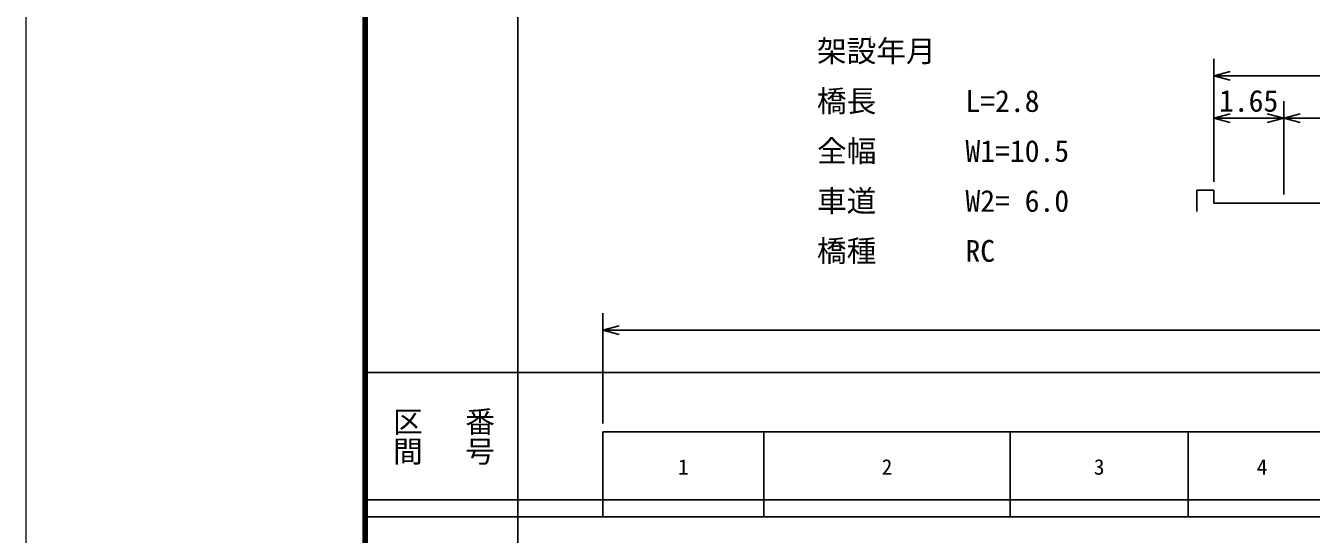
# Model space of a CAD drawing. Units: millimetres on the paper, enlarged 1000 times, with parts at other scales. Extents: x 0 to 700000, y -47500 to 447500.
# Drawn here: x 0 to 151499, y 185930 to 245917 of the extents above; entities that cross this region are included whole.
import ezdxf
from ezdxf.enums import TextEntityAlignment as Align

# ---------------------------------------------------------------- set-up
doc = ezdxf.new("R2010")
doc.units = ezdxf.units.MM
doc.header["$LTSCALE"] = 1000
for name, color, linetype, lineweight in [('作業レイヤ1', 7, 'Continuous', 13), ('作業ﾚｲﾔ1', 7, 'Continuous', 25), ('作業ﾚｲﾔ3', 7, 'Continuous', 25)]:
    doc.layers.add(name, color=color, linetype=linetype, lineweight=lineweight)
doc.styles.add('@ＭＳ ゴシック', font='')
doc.styles.add('ＭＳ ゴシック', font='')
doc.styles.get('@ＭＳ ゴシック').set_extended_font_data('@MS Gothic')
doc.styles.get('ＭＳ ゴシック').set_extended_font_data('MS Gothic')

msp = doc.modelspace()

# ---------------------------------------------------------------- linework, layer by layer
at = {"layer": '作業レイヤ1'}
msp.add_lwpolyline([(0, -47500), (700000, -47500), (700000, 447500), (0, 447500)], close=True, dxfattribs=at)
at = {"layer": '作業ﾚｲﾔ1', "lineweight": 140}
msp.add_line((40000, 380000), (40000, 20000), dxfattribs=at)
at = {"layer": '作業ﾚｲﾔ1'}
for p, q in [((58000, 370000), (58000, 20000)), ((40000, 205000), (579000, 205000)), ((68000, 205000), (68000, 204000)), ((68000, 198000), (579000, 198000)), ((68000, 198000), (68000, 188000)), ((87000, 188000), (87000, 198000)), ((116000, 188000), (116000, 198000)), ((137000, 188000), (137000, 198000)), ((40000, 190000), (579000, 190000)), ((40000, 188000), (579000, 188000))]:
    msp.add_line(p, q, dxfattribs=at)
at = {"layer": '作業ﾚｲﾔ3', "lineweight": 13}
msp.add_line((99543, 244573), (99526, 244552), dxfattribs=at)
at = {"layer": '作業ﾚｲﾔ3'}
for p, q in [((140000, 227500), (140000, 242000)), ((141932, 240518), (140000, 240000)), ((140000, 240000), (193250, 240000)), ((140000, 240000), (141932, 239482)), ((148250, 226000), (148250, 237000)), ((141932, 235518), (140000, 235000)), ((140000, 235000), (148250, 235000)), ((140000, 235000), (141932, 234482)), ((148250, 235000), (146318, 235518)), ((146318, 234482), (148250, 235000)), ((150182, 235518), (148250, 235000)), ((148250, 235000), (178250, 235000)), ((148250, 235000), (150182, 234482)), ((138000, 226500), (140000, 226500)), ((138000, 224000), (138000, 226500)), ((140000, 225000), (140000, 226500)), ((140000, 225000), (148250, 225000)), ((148250, 225000), (178250, 225000)), ((68000, 199000), (68000, 212000)), ((69932, 210518), (68000, 210000)), ((68000, 210000), (523000, 210000)), ((68000, 210000), (69932, 209482))]:
    msp.add_line(p, q, dxfattribs=at)

# ---------------------------------------------------------------- texts
at = {"layer": '作業ﾚｲﾔ1', "style": '@ＭＳ ゴシック'}
for s, p in [('区間', (45000, 197500)), ('番号', (53500, 197500))]:
    msp.add_text(s, height=2566, rotation=270, dxfattribs=at).set_placement(p, align=Align.MIDDLE_CENTER)
at = {"layer": '作業ﾚｲﾔ1', "style": 'ＭＳ ゴシック'}
for s, p in [('1', (77500, 192405)), ('2', (101500, 192405)), ('3', (126500, 192405)), ('4', (145700, 192405))]:
    msp.add_text(s, height=1833, dxfattribs=at).set_placement(p, align=Align.BOTTOM_CENTER)
at = {"layer": '作業ﾚｲﾔ3', "style": 'ＭＳ ゴシック'}
for s, p in [('架設年月\u3000', (93243, 240868)), ('橋長\u3000\u3000\u3000L=2.8', (93243, 234977)), ('1.65', (140625, 235000)), ('全幅\u3000\u3000\u3000W1=10.5', (93243, 229086)), ('車道\u3000\u3000\u3000W2= 6.0', (93243, 223195)), ('橋種\u3000\u3000\u3000RC', (93243, 217303))]:
    msp.add_text(s, height=2566, dxfattribs=at).set_placement(p, align=Align.BOTTOM_LEFT)

doc.saveas('drawing.dxf')
